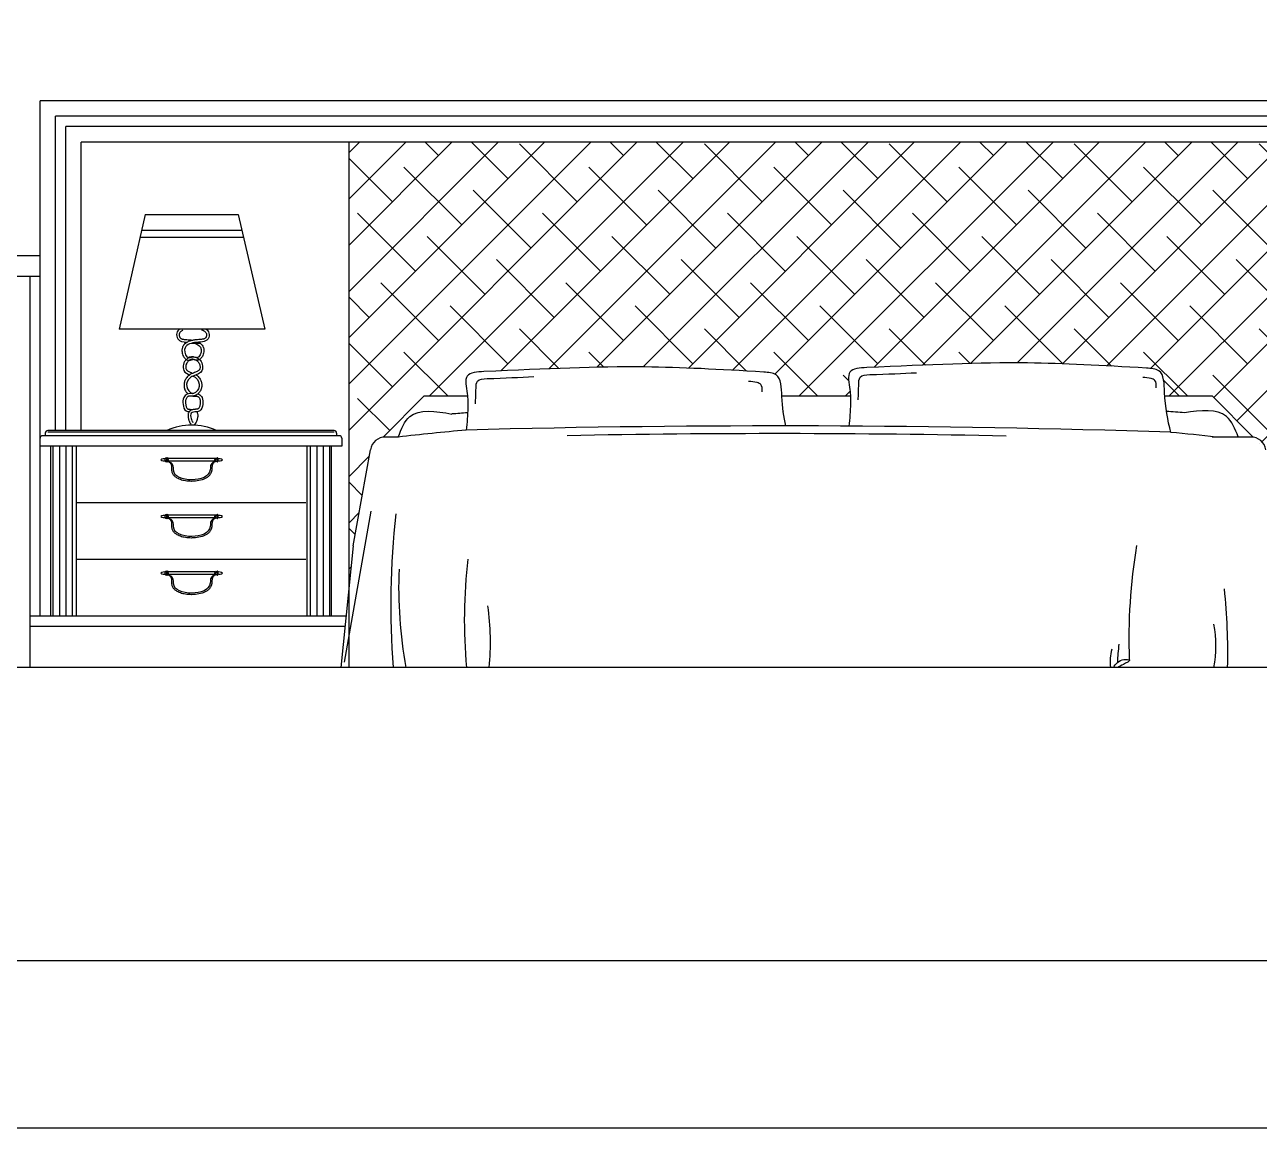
# Model space of a CAD drawing. Header units: inches. Extents: x 8.9 to 51.4, y 11.8 to 36.6.
# Drawn here: x 18.298 to 20.697, y 11.83 to 13.972 of the extents above; entities that cross this region are included whole.
import ezdxf

# ---------------------------------------------------------------- set-up
doc = ezdxf.new("R2010")
doc.units = ezdxf.units.IN
doc.header["$MEASUREMENT"] = 0
for name, color, linetype in [('02', 2, 'Continuous'), ('1', 1, 'Continuous'), ('4', 4, 'Continuous'), ('8', 8, 'Continuous'), ('kadrbm', 4, 'Continuous')]:
    doc.layers.add(name, color=color, linetype=linetype)

# ---------------------------------------------------------------- blocks, each defined once
blk = doc.blocks.new('kadrbm')
at = {"layer": 'kadrbm', "color": 4}
blk.add_lwpolyline([(0, 0), (0, 24.7972), (21, 24.7972), (21, 0), (0, 0)], close=True, dxfattribs=at)
blk.add_lwpolyline([(20.6631, 0.3257), (20.6631, 24.4603), (0.3369, 24.4603), (0.3369, 0.3257), (20.6631, 0.3257)], dxfattribs=at)

msp = doc.modelspace()

# ---------------------------------------------------------------- hatches: boundary and pattern name
at = {"layer": '8'}
h = msp.add_hatch(dxfattribs=at)
h.set_pattern_fill('ANSI38', color=256, scale=0.02, style=0)
h.set_pattern_definition([(45, (-6.89555, 6.21985), (-0.04490128, 0.04490128), []), (135, (-6.89555, 6.21985), (-0.13470384, 0.04490128), [0.15875, -0.09525])])
edge = h.paths.add_edge_path()
edge.add_spline(control_points=[(19.9025, 13.2516), (19.9023, 13.2556), (19.9012, 13.2713), (19.8926, 13.3048), (20.0495, 13.3116), (20.2159, 13.3201), (20.3978, 13.3106), (20.5125, 13.3034), (20.5116, 13.2726), (20.5127, 13.2539), (20.5128, 13.2516)], knot_values=[81.97034, 81.97034, 81.97034, 81.97034, 94.11669, 128.11669, 161.709844, 474.339417, 702.059091, 725.596296, 768.888905, 775.118622, 775.118622, 775.118622, 775.118622], degree=3, periodic=0)
edge.add_line((20.5128, 13.2516), (20.6047, 13.2516))
edge.add_line((20.6047, 13.2516), (20.6847, 13.1716))
edge.add_arc((20.68, 13.1419), 0.03, 10.209, 80.9663, ccw=False)
edge.add_line((20.7096, 13.1473), (20.7284, 13.0424))
edge.add_line((20.7284, 13.0424), (20.7284, 13.1545))
edge.add_line((20.7284, 13.1545), (20.7282, 13.1545))
edge.add_line((20.7282, 13.1545), (20.7282, 13.1695))
edge.add_arc((20.7332, 13.1695), 0.005, 161.5736, 180, ccw=False)
edge.add_line((20.7284, 13.1711), (20.7284, 13.7445))
edge.add_line((20.7284, 13.7445), (18.9284, 13.7445))
edge.add_line((18.9284, 13.7445), (18.9284, 12.8828))
edge.add_line((18.9284, 12.8828), (18.9363, 12.9607))
edge.add_line((18.9363, 12.9607), (18.9699, 13.1473))
edge.add_arc((18.9994, 13.1419), 0.03, 99.0337, 169.791, ccw=False)
edge.add_line((18.9947, 13.1716), (19.0747, 13.2516))
edge.add_line((19.0747, 13.2516), (19.1586, 13.2516))
edge.add_spline(control_points=[(19.1586, 13.2516), (19.1585, 13.2531), (19.157, 13.2668), (19.1492, 13.2971), (19.3061, 13.3038), (19.4726, 13.3124), (19.6545, 13.3029), (19.7691, 13.2957), (19.7677, 13.2438), (19.773, 13.2109), (19.7767, 13.1934)], knot_values=[32.239159, 32.239159, 32.239159, 32.239159, 36.770925, 70.770925, 104.364079, 416.993652, 644.713326, 668.250531, 711.54314, 767.504037, 767.504037, 767.504037, 767.504037], degree=3, periodic=0)
edge.add_line((19.7681, 13.2516), (19.9025, 13.2516))

# ---------------------------------------------------------------- linework, layer by layer
at = {"layer": '02'}
for p, q in [((21.2984, 13.7945), (18.3584, 13.7945)), ((18.3584, 13.1845), (18.3584, 13.7945)), ((21.2784, 13.7745), (18.3784, 13.7745)), ((18.3784, 13.1845), (18.3784, 13.7745)), ((18.5327, 13.6039), (18.4819, 13.3814)), ((18.5327, 13.6039), (18.7128, 13.6039)), ((18.7128, 13.6039), (18.7647, 13.3814)), ((18.5226, 13.5596), (18.7229, 13.5596)), ((18.5257, 13.5732), (18.7198, 13.5732)), ((18.7647, 13.3814), (18.4819, 13.3814)), ((18.6088, 13.3539), (18.6107, 13.3539)), ((18.6221, 13.3539), (18.6388, 13.3539)), ((18.8994, 13.1815), (18.3434, 13.1815)), ((18.3539, 12.8245), (18.3539, 13.1545)), ((18.3664, 12.8245), (18.3664, 13.1545)), ((18.3789, 12.8245), (18.3789, 13.1545)), ((18.3914, 12.8245), (18.3914, 13.1545)), ((18.8539, 12.8245), (18.8539, 13.1545)), ((18.8664, 12.8245), (18.8664, 13.1545)), ((18.8789, 12.8245), (18.8789, 13.1545)), ((18.8914, 12.8245), (18.8914, 13.1545)), ((18.6683, 13.125), (18.5772, 13.125)), ((18.6683, 13.13), (18.5773, 13.13)), ((18.971, 13.0279), (18.9189, 12.7349)), ((18.6683, 13.015), (18.5772, 13.015)), ((18.6683, 13.02), (18.5773, 13.02)), ((18.6683, 12.905), (18.5772, 12.905)), ((18.6683, 12.91), (18.5773, 12.91)), ((18.3084, 12.8045), (18.9205, 12.8045))]:
    msp.add_line(p, q, dxfattribs=at)
for centre, radius, start, end in [((18.6228, 13.0781), 0.1167, 65.7073, 114.2927), ((19.7594, -7.8696), 21.0481, 88.78758, 91.10914), ((18.5691, 13.1204), 0.00955, 69.0492, 130.2371), ((18.5691, 13.135), 0.00955, 229.7629, 290.9508), ((18.6765, 13.1204), 0.00955, 49.7629, 110.9508), ((18.6765, 13.135), 0.00955, 249.0492, 310.2371), ((20.5455, 12.8454), 1.5362, 173.3744, 184.5115), ((18.5691, 13.0104), 0.00955, 69.0492, 130.2371), ((18.5691, 13.025), 0.00955, 229.7629, 290.9508), ((18.6765, 13.0104), 0.00955, 49.7629, 110.9508), ((18.6765, 13.025), 0.00955, 249.0492, 310.2371), ((21.5507, 12.7804), 1.1075, 170.608, 182.1148), ((20.1633, 12.8155), 1.0109, 173.2046, 185.1631), ((18.5691, 12.9004), 0.00955, 69.0492, 130.2371), ((18.5691, 12.915), 0.00955, 229.7629, 290.9508), ((18.6765, 12.9004), 0.00955, 49.7629, 110.9508), ((18.6765, 12.915), 0.00955, 249.0492, 310.2371), ((19.8832, 12.8802), 0.8584, 177.6341, 190.448), ((19.3922, 12.7521), 1.2431, 358.7303, 5.7732), ((18.7243, 12.7744), 0.4789, 354.0229, 8.3723), ((20.377, 12.7666), 0.2353, 349.7075, 10.2925), ((20.4942, 12.7363), 0.0875, 164.2136, 187.7502), ((20.6437, 12.7348), 0.2224, 171.0002, 180.1203)]:
    msp.add_arc(centre, radius, start, end, dxfattribs=at)
for centre in [(18.5728, 13.1277), (18.5728, 13.0177), (18.5728, 12.9077)]:
    msp.add_ellipse(centre, major_axis=(0, 0.0047), ratio=0.287353, dxfattribs=at)
for centre, major_axis, ratio, start_param, end_param in [((18.5748, 13.1276), (-0.00001, 0.00346), 0.499816, 2.572703, 6.805763), ((18.5759, 13.1276), (0, 0.00386), 0.448757, 2.645237, 6.768924), ((18.5748, 13.0176), (-0.00001, 0.00346), 0.499816, 2.572703, 6.805763), ((18.5759, 13.0176), (0, 0.00386), 0.448757, 2.645237, 6.768924), ((18.5748, 12.9076), (-0.00001, 0.00346), 0.499816, 2.572703, 6.805763), ((18.5759, 12.9076), (0, 0.00386), 0.448757, 2.645237, 6.768924)]:
    msp.add_ellipse(centre, major_axis=major_axis, ratio=ratio, start_param=start_param, end_param=end_param, dxfattribs=at)
at = {"layer": '02', "extrusion": (0, 0, -1)}
for centre, major_axis, ratio, start_param, end_param in [((18.6696, 13.1276), (0, 0.00386), 0.448757, 2.645237, 6.768924), ((18.6708, 13.1276), (0.00001, 0.00346), 0.499816, 2.572703, 6.805763), ((18.6696, 13.0176), (0, 0.00386), 0.448757, 2.645237, 6.768924), ((18.6708, 13.0176), (0.00001, 0.00346), 0.499816, 2.572703, 6.805763), ((18.6696, 12.9076), (0, 0.00386), 0.448757, 2.645237, 6.768924), ((18.6708, 12.9076), (0.00001, 0.00346), 0.499816, 2.572703, 6.805763)]:
    msp.add_ellipse(centre, major_axis=major_axis, ratio=ratio, start_param=start_param, end_param=end_param, dxfattribs=at)
for centre in [(18.6727, 13.1277), (18.6727, 13.0177), (18.6727, 12.9077)]:
    msp.add_ellipse(centre, major_axis=(0, 0.0047), ratio=0.287353, dxfattribs=at)
at = {"layer": '02'}
for points, knots in [([(18.5995, 13.3814), (18.5968, 13.3794), (18.5922, 13.3735), (18.5954, 13.3574), (18.6062, 13.3565), (18.6139, 13.356)], [120.742501, 120.742501, 120.742501, 120.742501, 130.241288, 141.563358, 161.821253, 161.821253, 161.821253, 161.821253]), ([(18.6059, 13.3792), (18.6057, 13.3792), (18.6056, 13.3792), (18.6052, 13.379), (18.6049, 13.3788), (18.604, 13.3784), (18.6034, 13.3781), (18.6021, 13.3771), (18.6013, 13.3765), (18.6001, 13.3751), (18.5996, 13.3743), (18.5991, 13.3733), (18.599, 13.3729), (18.5988, 13.3724), (18.5987, 13.3722), (18.5986, 13.3717), (18.5986, 13.3714), (18.5985, 13.3706), (18.5985, 13.37), (18.5986, 13.3688), (18.5987, 13.3682), (18.599, 13.3671), (18.5992, 13.3665), (18.5996, 13.3658), (18.5997, 13.3655), (18.6, 13.3651), (18.6002, 13.3648), (18.6005, 13.3644), (18.6007, 13.3642), (18.6012, 13.3638), (18.6016, 13.3635), (18.6025, 13.363), (18.603, 13.3627), (18.6042, 13.3623), (18.6049, 13.3621), (18.6065, 13.3618), (18.6073, 13.3616), (18.6098, 13.3613), (18.6116, 13.3611), (18.6153, 13.3609), (18.6174, 13.3607), (18.6205, 13.3604), (18.6216, 13.3603), (18.6235, 13.36), (18.6243, 13.3599), (18.6252, 13.3597)], [109.595734, 109.595734, 109.595734, 109.595734, 110.114808, 110.114808, 111.39246, 111.39246, 113.947765, 113.947765, 117.924196, 117.924196, 121.900628, 121.900628, 123.560075, 123.560075, 124.805542, 124.805542, 126.05101, 126.05101, 128.541946, 128.541946, 131.032881, 131.032881, 133.545527, 133.545527, 135.024012, 135.024012, 136.681272, 136.681272, 138.338532, 138.338532, 141.222081, 141.222081, 144.10563, 144.10563, 146.989179, 146.989179, 149.872728, 149.872728, 154.962376, 154.962376, 160.052023, 160.052023, 162.656156, 162.656156, 164.564552, 164.564552, 164.564552, 164.564552]), ([(18.6419, 13.38), (18.6419, 13.38), (18.6419, 13.38), (18.6427, 13.3798), (18.6433, 13.3796), (18.6442, 13.3793), (18.6445, 13.3792), (18.6451, 13.379), (18.6454, 13.3788), (18.6463, 13.3784), (18.6469, 13.3781), (18.6483, 13.3771), (18.649, 13.3765), (18.6503, 13.3751), (18.6508, 13.3743), (18.6512, 13.3733), (18.6514, 13.3729), (18.6515, 13.3724), (18.6516, 13.3722), (18.6517, 13.3717), (18.6517, 13.3714), (18.6518, 13.3706), (18.6518, 13.37), (18.6517, 13.3688), (18.6516, 13.3682), (18.6513, 13.3671), (18.6511, 13.3665), (18.6507, 13.3658), (18.6506, 13.3655), (18.6503, 13.3651), (18.6502, 13.3648), (18.6498, 13.3644), (18.6496, 13.3642), (18.6491, 13.3638), (18.6487, 13.3635), (18.6478, 13.363), (18.6473, 13.3627), (18.6461, 13.3623), (18.6454, 13.3621), (18.6439, 13.3618), (18.643, 13.3616), (18.6405, 13.3613), (18.6388, 13.3611), (18.635, 13.3609), (18.633, 13.3607), (18.6298, 13.3604), (18.6287, 13.3603), (18.6254, 13.3598), (18.6232, 13.3594), (18.6188, 13.3581), (18.6166, 13.3574), (18.6132, 13.3556), (18.6118, 13.3548), (18.6093, 13.3528), (18.6082, 13.3516), (18.6064, 13.3492), (18.6057, 13.348), (18.6048, 13.3457), (18.6045, 13.3447), (18.6041, 13.3429), (18.604, 13.3422), (18.6039, 13.3408), (18.6039, 13.3401), (18.604, 13.3379), (18.6042, 13.3363), (18.6048, 13.3332), (18.6053, 13.3317), (18.6064, 13.3291), (18.6071, 13.3279), (18.6084, 13.3259), (18.6091, 13.3251), (18.6105, 13.3236), (18.6113, 13.3231), (18.6129, 13.322), (18.6138, 13.3216), (18.6153, 13.3212), (18.6157, 13.3211), (18.6165, 13.321), (18.6168, 13.321), (18.6173, 13.3209), (18.6176, 13.3209), (18.6184, 13.321), (18.6189, 13.321), (18.6202, 13.3213), (18.621, 13.3215), (18.6223, 13.3219), (18.6229, 13.3221), (18.624, 13.3224), (18.6244, 13.3226), (18.6249, 13.3227), (18.625, 13.3227), (18.6253, 13.3228), (18.6255, 13.3228), (18.6259, 13.3228), (18.6261, 13.3228), (18.6267, 13.3228), (18.6271, 13.3228), (18.6283, 13.3226), (18.629, 13.3224), (18.6306, 13.3217), (18.6314, 13.3213), (18.633, 13.3202), (18.6337, 13.3196), (18.635, 13.3183), (18.6356, 13.3176), (18.6369, 13.3158), (18.6375, 13.3147), (18.6383, 13.3127), (18.6385, 13.312), (18.6388, 13.3105), (18.639, 13.3098), (18.6391, 13.3081), (18.6391, 13.3071), (18.639, 13.3054), (18.6388, 13.3046), (18.6385, 13.3037), (18.6384, 13.3035), (18.6382, 13.3031), (18.6381, 13.303), (18.6379, 13.3028), (18.6379, 13.3026), (18.6376, 13.3022), (18.6373, 13.302), (18.6366, 13.3013), (18.6361, 13.3008), (18.6348, 13.3), (18.634, 13.2995), (18.6323, 13.2987), (18.6314, 13.2983), (18.6291, 13.2973), (18.6277, 13.2968), (18.6249, 13.2956), (18.6235, 13.295), (18.6206, 13.2936), (18.6191, 13.2927), (18.6172, 13.2913), (18.6167, 13.2909), (18.6157, 13.29), (18.6152, 13.2896), (18.6138, 13.2881), (18.613, 13.2871), (18.6109, 13.2841), (18.6099, 13.2821), (18.6084, 13.2778), (18.608, 13.2755), (18.6079, 13.272), (18.6079, 13.2708), (18.6081, 13.2689), (18.6083, 13.2682), (18.6086, 13.2669), (18.6088, 13.2662), (18.6094, 13.2642), (18.61, 13.2629), (18.6116, 13.26), (18.6128, 13.2585), (18.6145, 13.2566), (18.615, 13.2562), (18.6154, 13.2558)], [106.203848, 106.203848, 106.203848, 106.203848, 106.309256, 106.309256, 108.837155, 108.837155, 110.114808, 110.114808, 111.39246, 111.39246, 113.947764, 113.947764, 117.924196, 117.924196, 121.900628, 121.900628, 123.560073, 123.560073, 124.805541, 124.805541, 126.051008, 126.051008, 128.541944, 128.541944, 131.032879, 131.032879, 133.545529, 133.545529, 135.024013, 135.024013, 136.681273, 136.681273, 138.338533, 138.338533, 141.222082, 141.222082, 144.105631, 144.105631, 146.989181, 146.989181, 149.87273, 149.87273, 154.962378, 154.962378, 160.052026, 160.052026, 162.656157, 162.656157, 167.864421, 167.864421, 173.072684, 173.072684, 176.663539, 176.663539, 180.254394, 180.254394, 183.17065, 183.17065, 185.370032, 185.370032, 186.75678, 186.75678, 188.143528, 188.143528, 191.28169, 191.28169, 194.419851, 194.419851, 197.058611, 197.058611, 199.221261, 199.221261, 200.991937, 200.991937, 202.762613, 202.762613, 203.540829, 203.540829, 204.003289, 204.003289, 204.46575, 204.46575, 205.390671, 205.390671, 207.119714, 207.119714, 208.848757, 208.848757, 210.5778, 210.5778, 211.090501, 211.090501, 212.115902, 212.115902, 213.141304, 213.141304, 215.192108, 215.192108, 218.693253, 218.693253, 222.194399, 222.194399, 225.695545, 225.695545, 229.19669, 229.19669, 234.560184, 234.560184, 237.335007, 237.335007, 240.109831, 240.109831, 243.733724, 243.733724, 247.357617, 247.357617, 248.719926, 248.719926, 249.671664, 249.671664, 250.623402, 250.623402, 252.526878, 252.526878, 255.664742, 255.664742, 258.802606, 258.802606, 261.94047, 261.94047, 266.130687, 266.130687, 270.320903, 270.320903, 274.511119, 274.511119, 276.064104, 276.064104, 277.617089, 277.617089, 280.723059, 280.723059, 285.922804, 285.922804, 291.122548, 291.122548, 293.669866, 293.669866, 295.183731, 295.183731, 296.697597, 296.697597, 299.725328, 299.725328, 303.929283, 303.929283, 305.254655, 305.254655, 305.254655, 305.254655]), ([(18.6508, 13.3814), (18.6535, 13.3794), (18.6581, 13.3735), (18.6544, 13.3546), (18.6295, 13.358), (18.6034, 13.3476), (18.6133, 13.3225), (18.6266, 13.3298), (18.6381, 13.3242), (18.6445, 13.3132), (18.6444, 13.2969), (18.6295, 13.2926), (18.6163, 13.2859), (18.6093, 13.2698), (18.6189, 13.2577), (18.6248, 13.2565), (18.6252, 13.2564)], [114.621033, 114.621033, 114.621033, 114.621033, 124.12004, 135.44211, 162.810921, 185.967208, 203.984139, 211.098678, 225.556746, 236.765717, 249.050556, 267.657282, 275.909022, 294.238731, 311.372704, 312.363402, 312.363402, 312.363402, 312.363402]), ([(18.6282, 13.3539), (18.6349, 13.352), (18.6459, 13.3448), (18.637, 13.3225), (18.6237, 13.3298), (18.6122, 13.3242), (18.6058, 13.3132), (18.6059, 13.2987), (18.6145, 13.2947), (18.6192, 13.2927)], [174.175905, 174.175905, 174.175905, 174.175905, 192.088456, 210.105387, 217.219926, 231.677994, 242.886965, 255.171804, 269.338797, 269.338797, 269.338797, 269.338797]), ([(18.6388, 13.3544), (18.6391, 13.3542), (18.6394, 13.354), (18.641, 13.3528), (18.6421, 13.3516), (18.6439, 13.3492), (18.6446, 13.348), (18.6455, 13.3457), (18.6459, 13.3447), (18.6462, 13.3429), (18.6463, 13.3422), (18.6464, 13.3408), (18.6464, 13.3401), (18.6464, 13.3379), (18.6462, 13.3363), (18.6455, 13.3332), (18.645, 13.3317), (18.6439, 13.3291), (18.6433, 13.3279), (18.6419, 13.3259), (18.6412, 13.3251), (18.6398, 13.3236), (18.6391, 13.3231), (18.6374, 13.322), (18.6365, 13.3216), (18.6351, 13.3212), (18.6346, 13.3211), (18.6339, 13.321), (18.6336, 13.321), (18.633, 13.3209), (18.6327, 13.3209), (18.6319, 13.321), (18.6314, 13.321), (18.6301, 13.3213), (18.6294, 13.3215), (18.628, 13.3219), (18.6274, 13.3221), (18.6264, 13.3224), (18.6259, 13.3226), (18.6254, 13.3227), (18.6253, 13.3227), (18.625, 13.3228), (18.6248, 13.3228), (18.6244, 13.3228), (18.6242, 13.3228), (18.6236, 13.3228), (18.6232, 13.3228), (18.6221, 13.3226), (18.6213, 13.3224), (18.6197, 13.3217), (18.6189, 13.3213), (18.6174, 13.3202), (18.6166, 13.3196), (18.6153, 13.3183), (18.6147, 13.3176), (18.6134, 13.3158), (18.6128, 13.3147), (18.612, 13.3127), (18.6118, 13.312), (18.6115, 13.3105), (18.6114, 13.3098), (18.6112, 13.3081), (18.6112, 13.3071), (18.6114, 13.3054), (18.6115, 13.3046), (18.6119, 13.3037), (18.612, 13.3035), (18.6121, 13.3031), (18.6122, 13.303), (18.6124, 13.3028), (18.6125, 13.3026), (18.6128, 13.3022), (18.613, 13.302), (18.6137, 13.3013), (18.6142, 13.3008), (18.6156, 13.3), (18.6163, 13.2995), (18.618, 13.2987), (18.6189, 13.2983), (18.6212, 13.2973), (18.6226, 13.2968), (18.6244, 13.296), (18.6248, 13.2959), (18.6252, 13.2957)], [175.822221, 175.822221, 175.822221, 175.822221, 176.66354, 176.66354, 180.254395, 180.254395, 183.17065, 183.17065, 185.37003, 185.37003, 186.756777, 186.756777, 188.143524, 188.143524, 191.281685, 191.281685, 194.419846, 194.419846, 197.058607, 197.058607, 199.221257, 199.221257, 200.991934, 200.991934, 202.762611, 202.762611, 203.540826, 203.540826, 204.003283, 204.003283, 204.46574, 204.46574, 205.390653, 205.390653, 207.119692, 207.119692, 208.84873, 208.84873, 210.577769, 210.577769, 211.090488, 211.090488, 212.115926, 212.115926, 213.141364, 213.141364, 215.192241, 215.192241, 218.693412, 218.693412, 222.194582, 222.194582, 225.695753, 225.695753, 229.196924, 229.196924, 234.560419, 234.560419, 237.335343, 237.335343, 240.110267, 240.110267, 243.734087, 243.734087, 247.357908, 247.357908, 248.720479, 248.720479, 249.672178, 249.672178, 250.623878, 250.623878, 252.527277, 252.527277, 255.665235, 255.665235, 258.803192, 258.803192, 261.94115, 261.94115, 266.13093, 266.13093, 267.262592, 267.262592, 267.262592, 267.262592]), ([(18.6252, 13.2903), (18.6272, 13.2893), (18.6343, 13.2853), (18.641, 13.2698), (18.6285, 13.2539), (18.614, 13.2578), (18.6056, 13.2474), (18.6055, 13.2355), (18.6088, 13.2225), (18.6155, 13.2212), (18.6178, 13.2209)], [275.432758, 275.432758, 275.432758, 275.432758, 282.03027, 300.359979, 317.493952, 329.894392, 339.235888, 352.440217, 366.330787, 372.56457, 372.56457, 372.56457, 372.56457]), ([(18.6311, 13.2927), (18.6316, 13.2924), (18.6321, 13.2921), (18.6331, 13.2913), (18.6337, 13.2909), (18.6347, 13.29), (18.6351, 13.2896), (18.6365, 13.2881), (18.6374, 13.2871), (18.6394, 13.2841), (18.6404, 13.2821), (18.6419, 13.2778), (18.6423, 13.2755), (18.6425, 13.272), (18.6424, 13.2708), (18.6422, 13.2689), (18.6421, 13.2682), (18.6417, 13.2669), (18.6415, 13.2662), (18.6409, 13.2642), (18.6403, 13.2629), (18.6387, 13.26), (18.6376, 13.2585), (18.6349, 13.2557), (18.6334, 13.2544), (18.631, 13.2531), (18.6304, 13.2528), (18.629, 13.2522), (18.6283, 13.252), (18.6272, 13.2517), (18.6268, 13.2516), (18.6261, 13.2515), (18.6258, 13.2514), (18.6248, 13.2513), (18.6242, 13.2512), (18.6225, 13.2512), (18.6215, 13.2512), (18.6197, 13.2512), (18.6189, 13.2512), (18.6175, 13.2511), (18.6169, 13.251), (18.6163, 13.2509), (18.6161, 13.2508), (18.6158, 13.2507), (18.6157, 13.2507), (18.6155, 13.2506), (18.6154, 13.2505), (18.6151, 13.2503), (18.6148, 13.2501), (18.6141, 13.2495), (18.6136, 13.2489), (18.6126, 13.2476), (18.6122, 13.2468), (18.6116, 13.2454), (18.6113, 13.2446), (18.611, 13.243), (18.6109, 13.2422), (18.6108, 13.2404), (18.6108, 13.2395), (18.6109, 13.238), (18.6109, 13.2374), (18.6111, 13.2362), (18.6112, 13.2356), (18.6114, 13.2343), (18.6115, 13.2337), (18.6118, 13.2321), (18.6121, 13.2311), (18.6127, 13.2294), (18.613, 13.2287), (18.6135, 13.2278), (18.6138, 13.2275), (18.6141, 13.2272), (18.6142, 13.227), (18.6144, 13.2269), (18.6145, 13.2269), (18.6146, 13.2268), (18.6147, 13.2267), (18.615, 13.2266), (18.6153, 13.2264), (18.6161, 13.2262), (18.6166, 13.2261), (18.6177, 13.2259), (18.6183, 13.2258), (18.6197, 13.2257), (18.6204, 13.2256), (18.622, 13.2255), (18.6228, 13.2254), (18.6242, 13.2252), (18.6247, 13.2251), (18.6252, 13.225)], [273.018356, 273.018356, 273.018356, 273.018356, 274.510489, 274.510489, 276.063181, 276.063181, 277.615873, 277.615873, 280.721257, 280.721257, 285.921053, 285.921053, 291.120849, 291.120849, 293.667498, 293.667498, 295.181592, 295.181592, 296.695687, 296.695687, 299.723875, 299.723875, 303.927971, 303.927971, 308.132068, 308.132068, 309.640977, 309.640977, 311.237915, 311.237915, 311.987526, 311.987526, 312.737138, 312.737138, 314.236361, 314.236361, 316.851827, 316.851827, 319.467293, 319.467293, 322.082759, 322.082759, 323.287723, 323.287723, 324.154038, 324.154038, 325.020352, 325.020352, 326.752981, 326.752981, 330.113971, 330.113971, 333.474961, 333.474961, 336.835951, 336.835951, 340.19694, 340.19694, 343.55793, 343.55793, 345.364232, 345.364232, 347.337463, 347.337463, 349.310694, 349.310694, 352.608363, 352.608363, 355.906032, 355.906032, 358.103707, 358.103707, 359.463684, 359.463684, 360.29394, 360.29394, 361.124196, 361.124196, 363.114013, 363.114013, 365.103831, 365.103831, 367.093648, 367.093648, 369.083465, 369.083465, 371.073282, 371.073282, 372.234378, 372.234378, 372.234378, 372.234378]), ([(18.6252, 13.2514), (18.6257, 13.2513), (18.6263, 13.2512), (18.6279, 13.2512), (18.6289, 13.2512), (18.6306, 13.2512), (18.6315, 13.2512), (18.6328, 13.2511), (18.6334, 13.251), (18.6341, 13.2509), (18.6342, 13.2508), (18.6345, 13.2507), (18.6346, 13.2507), (18.6348, 13.2506), (18.6349, 13.2505), (18.6352, 13.2503), (18.6355, 13.2502), (18.6362, 13.2495), (18.6367, 13.249), (18.6376, 13.2477), (18.6381, 13.2469), (18.6387, 13.2454), (18.639, 13.2447), (18.6393, 13.2431), (18.6394, 13.2423), (18.6395, 13.2406), (18.6395, 13.2396), (18.6394, 13.2381), (18.6394, 13.2375), (18.6393, 13.2363), (18.6392, 13.2356), (18.639, 13.2343), (18.6389, 13.2336), (18.6385, 13.232), (18.6382, 13.2311), (18.6377, 13.2294), (18.6373, 13.2287), (18.6368, 13.2278), (18.6365, 13.2275), (18.6362, 13.2272), (18.6361, 13.227), (18.6359, 13.2269), (18.6359, 13.2269), (18.6357, 13.2268), (18.6356, 13.2267), (18.6353, 13.2266), (18.635, 13.2265), (18.6343, 13.2262), (18.6338, 13.2261), (18.6327, 13.2259), (18.6321, 13.2259), (18.6308, 13.2257), (18.63, 13.2257), (18.6285, 13.2255), (18.6277, 13.2254), (18.626, 13.2252), (18.6252, 13.225), (18.6234, 13.2246), (18.6225, 13.2243), (18.621, 13.2236), (18.6204, 13.2233), (18.6194, 13.2225), (18.619, 13.2222), (18.6183, 13.2215), (18.618, 13.2212), (18.6174, 13.2204), (18.6172, 13.22), (18.6166, 13.2189), (18.6163, 13.2181), (18.6159, 13.2167), (18.6158, 13.2159), (18.6157, 13.2145), (18.6157, 13.2138), (18.6157, 13.2118), (18.6159, 13.2105), (18.6163, 13.2085), (18.6164, 13.2078), (18.6168, 13.2064), (18.617, 13.2058), (18.6174, 13.2045), (18.6176, 13.2039), (18.6183, 13.202), (18.6189, 13.2008), (18.6201, 13.1987), (18.6208, 13.1977), (18.6215, 13.1967)], [312.96731, 312.96731, 312.96731, 312.96731, 314.244048, 314.244048, 316.859404, 316.859404, 319.47476, 319.47476, 322.090115, 322.090115, 323.299435, 323.299435, 324.142567, 324.142567, 324.9857, 324.9857, 326.671964, 326.671964, 330.016991, 330.016991, 333.362018, 333.362018, 336.707046, 336.707046, 340.052073, 340.052073, 343.3971, 343.3971, 345.302768, 345.302768, 347.338494, 347.338494, 349.37422, 349.37422, 352.659805, 352.659805, 355.945391, 355.945391, 358.137644, 358.137644, 359.430974, 359.430974, 360.240761, 360.240761, 361.050549, 361.050549, 363.024365, 363.024365, 364.998182, 364.998182, 366.971998, 366.971998, 368.945815, 368.945815, 370.919631, 370.919631, 372.893448, 372.893448, 374.867264, 374.867264, 376.139596, 376.139596, 376.954778, 376.954778, 377.716982, 377.716982, 378.479186, 378.479186, 379.895926, 379.895926, 381.312665, 381.312665, 382.729404, 382.729404, 385.528548, 385.528548, 387.162428, 387.162428, 388.690273, 388.690273, 390.218117, 390.218117, 393.273806, 393.273806, 395.989199, 395.989199, 395.989199, 395.989199]), ([(18.6349, 13.2558), (18.6354, 13.2557), (18.6389, 13.2546), (18.6447, 13.2474), (18.6449, 13.2355), (18.6414, 13.2224), (18.631, 13.2205), (18.6196, 13.2203), (18.6209, 13.2082), (18.6236, 13.2023), (18.6252, 13.2002)], [322.011843, 322.011843, 322.011843, 322.011843, 323.773144, 333.11464, 346.318969, 360.209539, 366.781568, 377.338024, 387.713462, 395.592473, 395.592473, 395.592473, 395.592473]), ([(18.6325, 13.2209), (18.6325, 13.2209), (18.6325, 13.2209), (18.6328, 13.2205), (18.633, 13.2202), (18.6336, 13.2192), (18.6339, 13.2185), (18.6343, 13.217), (18.6344, 13.2163), (18.6346, 13.215), (18.6346, 13.2143), (18.6346, 13.2123), (18.6345, 13.211), (18.6341, 13.2088), (18.6339, 13.2078), (18.6335, 13.2064), (18.6334, 13.2058), (18.633, 13.2048), (18.6329, 13.2043), (18.6323, 13.2027), (18.6319, 13.2017), (18.6306, 13.1993), (18.6298, 13.1979), (18.6282, 13.196), (18.6277, 13.1954), (18.627, 13.1948)], [377.650713, 377.650713, 377.650713, 377.650713, 377.671372, 377.671372, 378.287433, 378.287433, 379.6663, 379.6663, 381.045166, 381.045166, 382.424032, 382.424032, 385.138632, 385.138632, 387.289308, 387.289308, 388.563891, 388.563891, 389.838473, 389.838473, 392.387639, 392.387639, 396.076631, 396.076631, 397.979992, 397.979992, 397.979992, 397.979992]), ([(18.6687, 13.1243), (18.6683, 13.1241), (18.668, 13.1239), (18.6668, 13.1234), (18.6665, 13.1227), (18.6653, 13.1217), (18.6653, 13.1212), (18.6643, 13.1205), (18.6638, 13.1198), (18.6634, 13.1183), (18.6632, 13.1181), (18.663, 13.118), (18.6628, 13.1172), (18.6626, 13.1167), (18.6626, 13.1164), (18.6624, 13.1153), (18.6623, 13.1145), (18.6622, 13.1126), (18.6622, 13.1116), (18.6622, 13.1099), (18.6621, 13.1094), (18.662, 13.1083), (18.662, 13.1078), (18.6618, 13.1069), (18.6617, 13.1065), (18.6614, 13.1051), (18.6612, 13.1042), (18.6602, 13.1016), (18.6592, 13.0999), (18.6569, 13.0969), (18.6556, 13.0956), (18.6525, 13.0932), (18.6509, 13.0922), (18.6473, 13.0904), (18.6454, 13.0896), (18.6393, 13.0875), (18.6346, 13.0867), (18.6272, 13.086), (18.6244, 13.0859), (18.6188, 13.0859), (18.616, 13.0861), (18.6098, 13.0868), (18.6064, 13.0875), (18.6, 13.0894), (18.597, 13.0906), (18.5926, 13.0933), (18.5911, 13.0945), (18.5883, 13.0973), (18.5871, 13.0988), (18.5853, 13.1023), (18.5847, 13.1043), (18.5844, 13.1068), (18.5843, 13.1074), (18.5843, 13.1084), (18.5842, 13.1089), (18.5842, 13.1104), (18.5843, 13.1113), (18.5843, 13.1131), (18.5842, 13.1139), (18.5845, 13.115), (18.5844, 13.1154), (18.5843, 13.116), (18.5843, 13.1162), (18.5842, 13.1164), (18.5841, 13.1165), (18.5838, 13.117), (18.584, 13.1173), (18.5834, 13.118), (18.5832, 13.1183), (18.5829, 13.1195), (18.5823, 13.1204), (18.5803, 13.1219), (18.5789, 13.1231), (18.5773, 13.1238), (18.577, 13.1239), (18.5766, 13.1241)], [0, 0, 0, 0, 1.151224, 1.151224, 3.453671, 3.453671, 5.998117, 5.998117, 8.542563, 8.542563, 9.985548, 9.985548, 11.428532, 11.428532, 12.871517, 12.871517, 15.757436, 15.757436, 18.643355, 18.643355, 20.146326, 20.146326, 21.335255, 21.335255, 22.524183, 22.524183, 24.90204, 24.90204, 30.047196, 30.047196, 35.192351, 35.192351, 40.337506, 40.337506, 45.482662, 45.482662, 56.451045, 56.451045, 62.775339, 62.775339, 69.099632, 69.099632, 77.210466, 77.210466, 85.3213, 85.3213, 90.618261, 90.618261, 95.915222, 95.915222, 101.212183, 101.212183, 102.515526, 102.515526, 103.818868, 103.818868, 106.517278, 106.517278, 109.215688, 109.215688, 111.147732, 111.147732, 112.022625, 112.022625, 112.897518, 112.897518, 115.015374, 115.015374, 117.133229, 117.133229, 119.251085, 119.251085, 122.838921, 122.838921, 123.885454, 123.885454, 123.885454, 123.885454]), ([(18.6687, 13.0143), (18.6683, 13.0141), (18.668, 13.0139), (18.6668, 13.0134), (18.6665, 13.0127), (18.6653, 13.0117), (18.6653, 13.0112), (18.6643, 13.0105), (18.6638, 13.0098), (18.6634, 13.0083), (18.6632, 13.0081), (18.663, 13.008), (18.6628, 13.0072), (18.6626, 13.0067), (18.6626, 13.0064), (18.6624, 13.0053), (18.6623, 13.0045), (18.6622, 13.0026), (18.6622, 13.0016), (18.6622, 12.9999), (18.6621, 12.9994), (18.662, 12.9983), (18.662, 12.9978), (18.6618, 12.9969), (18.6617, 12.9965), (18.6614, 12.9951), (18.6612, 12.9942), (18.6602, 12.9916), (18.6592, 12.9899), (18.6569, 12.9869), (18.6556, 12.9856), (18.6525, 12.9832), (18.6509, 12.9822), (18.6473, 12.9804), (18.6454, 12.9796), (18.6393, 12.9775), (18.6346, 12.9767), (18.6272, 12.976), (18.6244, 12.9759), (18.6188, 12.9759), (18.616, 12.9761), (18.6098, 12.9768), (18.6064, 12.9775), (18.6, 12.9794), (18.597, 12.9806), (18.5926, 12.9833), (18.5911, 12.9845), (18.5883, 12.9873), (18.5871, 12.9888), (18.5853, 12.9923), (18.5847, 12.9943), (18.5844, 12.9968), (18.5843, 12.9974), (18.5843, 12.9984), (18.5842, 12.9989), (18.5842, 13.0004), (18.5843, 13.0013), (18.5843, 13.0031), (18.5842, 13.0039), (18.5845, 13.005), (18.5844, 13.0054), (18.5843, 13.006), (18.5843, 13.0062), (18.5842, 13.0064), (18.5841, 13.0065), (18.5838, 13.007), (18.584, 13.0073), (18.5834, 13.008), (18.5832, 13.0083), (18.5829, 13.0095), (18.5823, 13.0104), (18.5803, 13.0119), (18.5789, 13.0131), (18.5773, 13.0138), (18.577, 13.0139), (18.5766, 13.0141)], [0, 0, 0, 0, 1.151224, 1.151224, 3.453671, 3.453671, 5.998117, 5.998117, 8.542563, 8.542563, 9.985548, 9.985548, 11.428532, 11.428532, 12.871517, 12.871517, 15.757436, 15.757436, 18.643355, 18.643355, 20.146326, 20.146326, 21.335255, 21.335255, 22.524183, 22.524183, 24.90204, 24.90204, 30.047196, 30.047196, 35.192351, 35.192351, 40.337506, 40.337506, 45.482662, 45.482662, 56.451045, 56.451045, 62.775339, 62.775339, 69.099632, 69.099632, 77.210466, 77.210466, 85.3213, 85.3213, 90.618261, 90.618261, 95.915222, 95.915222, 101.212183, 101.212183, 102.515526, 102.515526, 103.818868, 103.818868, 106.517278, 106.517278, 109.215688, 109.215688, 111.147732, 111.147732, 112.022625, 112.022625, 112.897518, 112.897518, 115.015374, 115.015374, 117.133229, 117.133229, 119.251085, 119.251085, 122.838921, 122.838921, 123.885454, 123.885454, 123.885454, 123.885454]), ([(18.6687, 12.9043), (18.6683, 12.9041), (18.668, 12.9039), (18.6668, 12.9034), (18.6665, 12.9027), (18.6653, 12.9017), (18.6653, 12.9012), (18.6643, 12.9005), (18.6638, 12.8998), (18.6634, 12.8983), (18.6632, 12.8981), (18.663, 12.898), (18.6628, 12.8972), (18.6626, 12.8967), (18.6626, 12.8964), (18.6624, 12.8953), (18.6623, 12.8945), (18.6622, 12.8926), (18.6622, 12.8916), (18.6622, 12.8899), (18.6621, 12.8894), (18.662, 12.8883), (18.662, 12.8878), (18.6618, 12.8869), (18.6617, 12.8865), (18.6614, 12.8851), (18.6612, 12.8842), (18.6602, 12.8816), (18.6592, 12.8799), (18.6569, 12.8769), (18.6556, 12.8756), (18.6525, 12.8732), (18.6509, 12.8722), (18.6473, 12.8704), (18.6454, 12.8696), (18.6393, 12.8675), (18.6346, 12.8667), (18.6272, 12.866), (18.6244, 12.8659), (18.6188, 12.8659), (18.616, 12.8661), (18.6098, 12.8668), (18.6064, 12.8675), (18.6, 12.8694), (18.597, 12.8706), (18.5926, 12.8733), (18.5911, 12.8745), (18.5883, 12.8773), (18.5871, 12.8788), (18.5853, 12.8823), (18.5847, 12.8843), (18.5844, 12.8868), (18.5843, 12.8874), (18.5843, 12.8884), (18.5842, 12.8889), (18.5842, 12.8904), (18.5843, 12.8913), (18.5843, 12.8931), (18.5842, 12.8939), (18.5845, 12.895), (18.5844, 12.8954), (18.5843, 12.896), (18.5843, 12.8962), (18.5842, 12.8964), (18.5841, 12.8965), (18.5838, 12.897), (18.584, 12.8973), (18.5834, 12.898), (18.5832, 12.8983), (18.5829, 12.8995), (18.5823, 12.9004), (18.5803, 12.9019), (18.5789, 12.9031), (18.5773, 12.9038), (18.577, 12.9039), (18.5766, 12.9041)], [0, 0, 0, 0, 1.151224, 1.151224, 3.453671, 3.453671, 5.998117, 5.998117, 8.542563, 8.542563, 9.985548, 9.985548, 11.428532, 11.428532, 12.871517, 12.871517, 15.757436, 15.757436, 18.643355, 18.643355, 20.146326, 20.146326, 21.335255, 21.335255, 22.524183, 22.524183, 24.90204, 24.90204, 30.047196, 30.047196, 35.192351, 35.192351, 40.337506, 40.337506, 45.482662, 45.482662, 56.451045, 56.451045, 62.775339, 62.775339, 69.099632, 69.099632, 77.210466, 77.210466, 85.3213, 85.3213, 90.618261, 90.618261, 95.915222, 95.915222, 101.212183, 101.212183, 102.515526, 102.515526, 103.818868, 103.818868, 106.517278, 106.517278, 109.215688, 109.215688, 111.147732, 111.147732, 112.022625, 112.022625, 112.897518, 112.897518, 115.015374, 115.015374, 117.133229, 117.133229, 119.251085, 119.251085, 122.838921, 122.838921, 123.885454, 123.885454, 123.885454, 123.885454]), ([(20.4131, 12.7245), (20.4179, 12.7316), (20.4253, 12.7413), (20.4516, 12.7398), (20.4316, 12.7302), (20.4247, 12.7263), (20.4215, 12.7245)], [1.555512, 1.555512, 1.555512, 1.555512, 27.113305, 38.275039, 53.173897, 65.629738, 65.629738, 65.629738, 65.629738])]:
    msp.add_open_spline(points, degree=3, knots=knots, dxfattribs=at)
for points in [[(19.1742, 13.2362), (19.1751, 13.267), (19.1778, 13.2802), (19.1967, 13.2853), (19.2877, 13.2891)], [(19.9176, 13.2439), (19.9185, 13.2747), (19.9211, 13.2879), (19.9401, 13.293), (20.031, 13.2968)], [(20.4964, 13.2677), (20.4937, 13.2818), (20.4867, 13.2854), (20.4702, 13.2876)], [(19.7308, 13.2599), (19.7282, 13.274), (19.7211, 13.2775), (19.7046, 13.2798)], [(18.6687, 13.1247), (18.6604, 13.1188), (18.659, 13.1085), (18.6229, 13.0889), (18.5873, 13.1074), (18.5865, 13.1175), (18.5768, 13.1244)], [(18.6687, 13.0147), (18.6604, 13.0088), (18.659, 12.9985), (18.6229, 12.9789), (18.5873, 12.9974), (18.5865, 13.0075), (18.5768, 13.0144)], [(18.6687, 12.9047), (18.6604, 12.8988), (18.659, 12.8885), (18.6229, 12.8689), (18.5873, 12.8874), (18.5865, 12.8975), (18.5768, 12.9044)]]:
    msp.add_spline(points, degree=3, dxfattribs=at)
at = {"layer": '1'}
for p, q in [((21.3284, 13.8245), (18.3284, 13.8245)), ((18.3284, 12.8245), (18.3284, 13.8245)), ((21.2484, 13.7445), (18.4084, 13.7445)), ((18.4084, 13.1845), (18.4084, 13.7445)), ((18.9284, 12.7245), (18.9284, 13.7445)), ((17.4284, 13.5245), (18.3284, 13.5245)), ((17.4284, 13.4845), (18.3284, 13.4845)), ((18.3084, 13.4845), (18.3084, 12.7245)), ((20.511, 13.2815), (20.54, 13.2525)), ((19.0747, 13.2516), (18.9947, 13.1716)), ((19.0747, 13.2516), (19.1586, 13.2516)), ((19.7691, 13.2516), (19.9025, 13.2516)), ((20.5128, 13.2516), (20.6047, 13.2516)), ((20.6047, 13.2516), (20.6847, 13.1716)), ((18.9094, 13.1745), (18.3334, 13.1745)), ((18.3384, 13.1795), (18.3384, 13.1745)), ((18.8994, 13.1845), (18.3434, 13.1845)), ((18.9044, 13.1795), (18.9044, 13.1745)), ((18.9144, 13.1695), (18.9144, 13.1545)), ((19.0239, 13.1719), (18.9994, 13.1719)), ((20.68, 13.1719), (20.6047, 13.1719)), ((18.9144, 13.1545), (18.3284, 13.1545)), ((18.3484, 13.1545), (18.3484, 12.8245)), ((18.3984, 13.1545), (18.3984, 12.8245)), ((18.8469, 12.8245), (18.8469, 13.1545)), ((18.8944, 12.8245), (18.8944, 13.1545)), ((18.9363, 12.9607), (18.9699, 13.1473)), ((18.3984, 13.0445), (18.8444, 13.0445)), ((18.9363, 12.9607), (18.9124, 12.7245)), ((18.3984, 12.9345), (18.8444, 12.9345)), ((18.3084, 12.8245), (18.9225, 12.8245)), ((22.1933, 12.7245), (17.2783, 12.7245))]:
    msp.add_line(p, q, dxfattribs=at)
for centre, radius, start, end in [((19.9123, 2.4456), 10.7996, 94.00115, 94.16449), ((19.8023, 2.4456), 10.7996, 86.02233, 86.20954), ((19.7654, -10.0443), 23.2378, 88.12753, 91.5029), ((18.3334, 13.1695), 0.005, 90, 180), ((18.3434, 13.1795), 0.005, 90, 180), ((18.8994, 13.1795), 0.005, 0, 90), ((18.9094, 13.1695), 0.005, 0, 90), ((18.9994, 13.1419), 0.03, 90, 169.791), ((19.8878, 5.3835), 7.8362, 95.35909, 96.32946), ((19.762, 5.3852), 7.833, 83.76625, 84.41258), ((20.68, 13.1419), 0.03, 10.209, 90)]:
    msp.add_arc(centre, radius, start, end, dxfattribs=at)
for points, knots in [([(20.5246, 13.181), (20.519, 13.2046), (20.5108, 13.2423), (20.5125, 13.3034), (20.3978, 13.3106), (20.2159, 13.3201), (20.0495, 13.3116), (19.8926, 13.3048), (19.9028, 13.2648), (19.9026, 13.2316), (19.9012, 13.2074), (19.8992, 13.1927)], [10.392963, 10.392963, 10.392963, 10.392963, 88.200057, 131.492666, 155.02987, 382.749545, 695.379118, 728.972272, 762.972272, 790.490448, 834.606306, 834.606306, 834.606306, 834.606306]), ([(19.7767, 13.1934), (19.773, 13.2109), (19.7677, 13.2438), (19.7691, 13.2957), (19.6545, 13.3029), (19.4726, 13.3124), (19.3061, 13.3038), (19.1492, 13.2971), (19.1594, 13.2571), (19.1592, 13.2239), (19.1579, 13.1997), (19.1558, 13.185)], [32.239159, 32.239159, 32.239159, 32.239159, 88.200057, 131.492666, 155.02987, 382.749545, 695.379118, 728.972272, 762.972272, 790.490448, 834.606306, 834.606306, 834.606306, 834.606306])]:
    msp.add_open_spline(points, degree=3, knots=knots, dxfattribs=at)
for points in [[(19.0239, 13.1719), (19.0465, 13.2116), (19.128, 13.2166)], [(20.6556, 13.1722), (20.6329, 13.2116), (20.5514, 13.2191)]]:
    msp.add_spline(points, degree=3, dxfattribs=at)
at = {"layer": '4'}
msp.add_line((29.5811, 12.7245), (9.2549, 12.7245), dxfattribs=at)

# ---------------------------------------------------------------- block references
at = {"layer": 'kadrbm'}
msp.add_blockref('kadrbm', (8.918, 11.83), dxfattribs=at)

doc.saveas('drawing.dxf')
